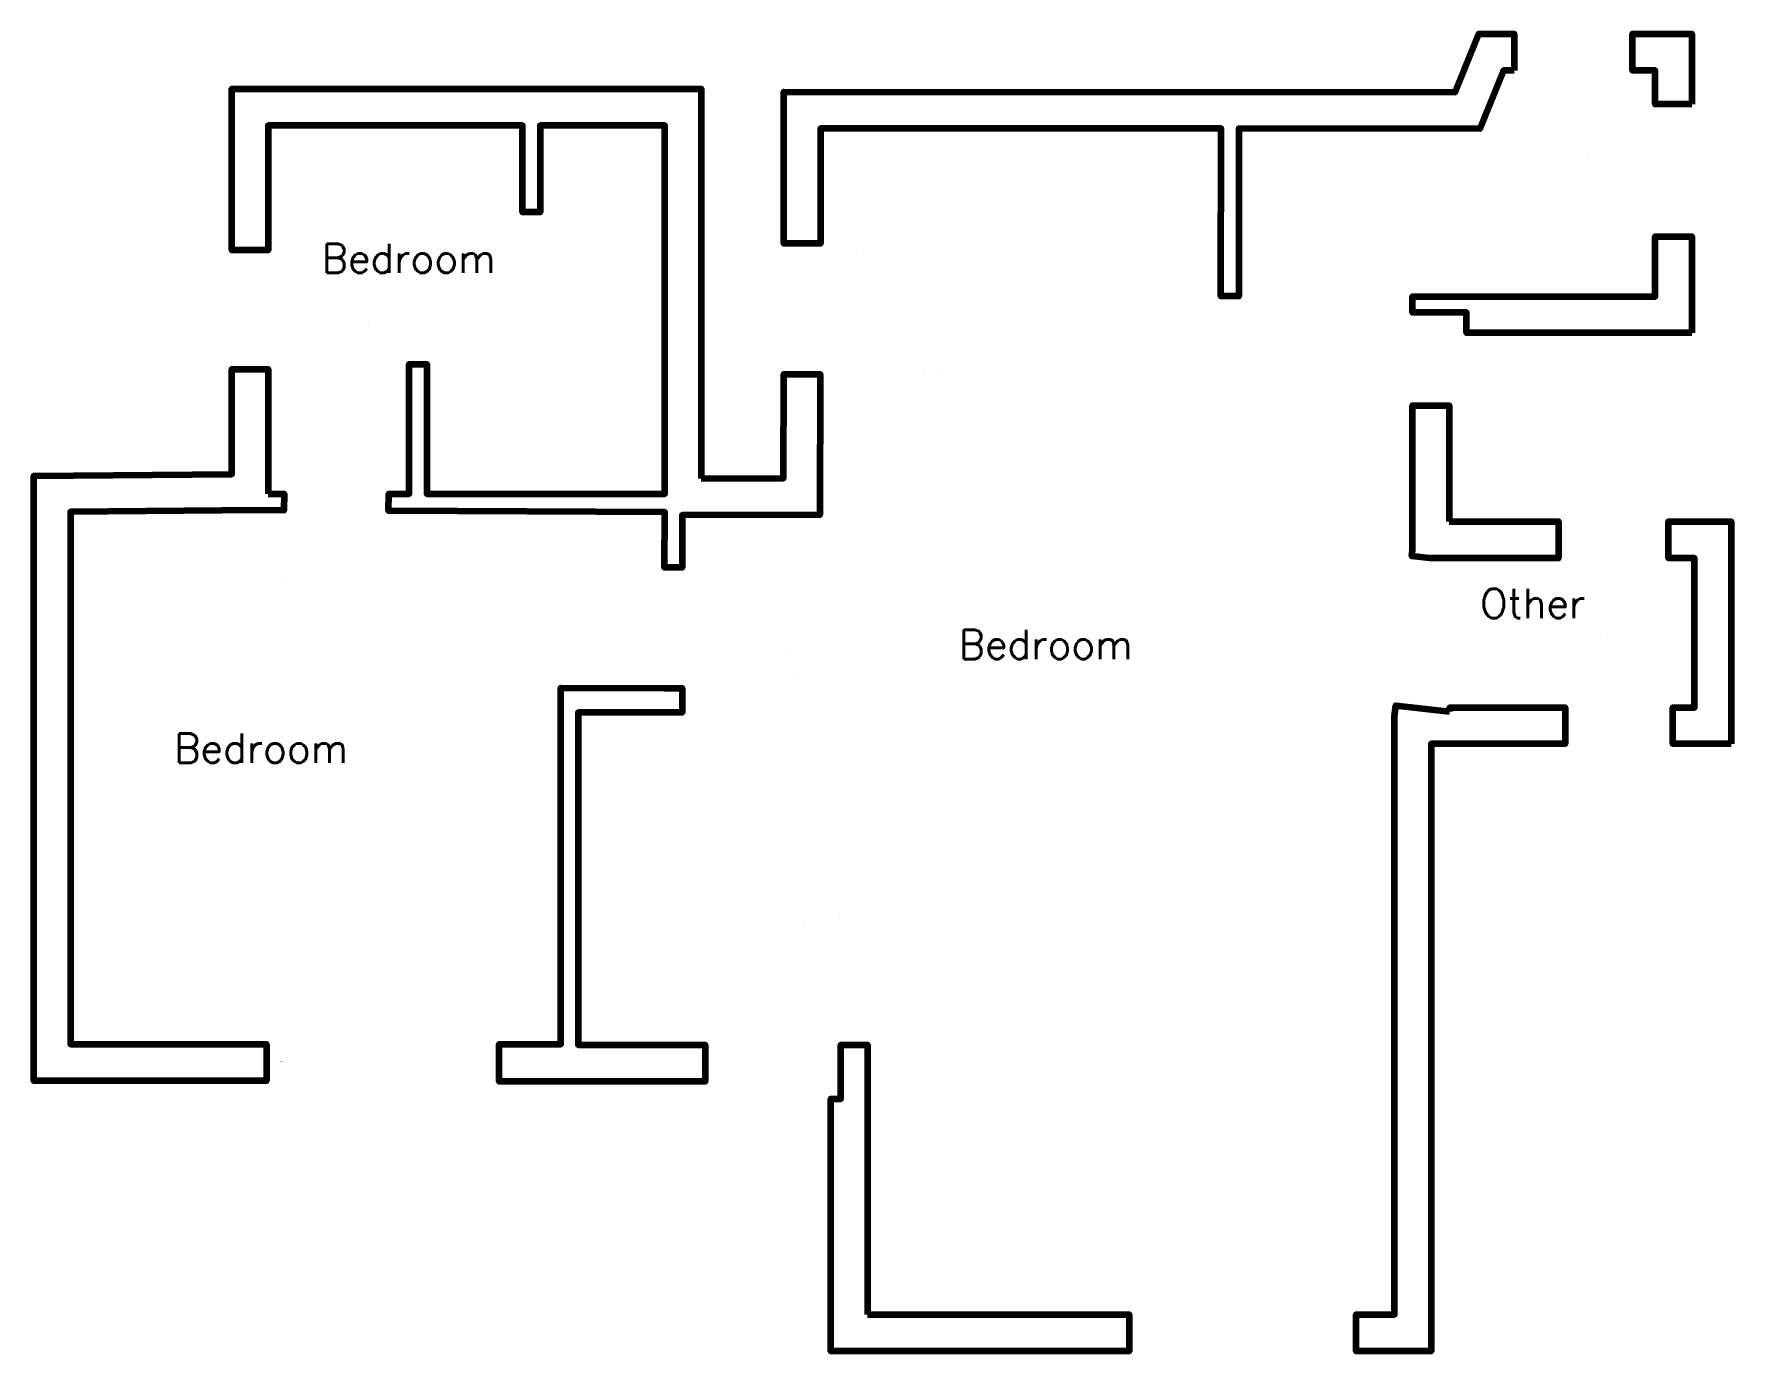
# Model space of a CAD drawing. Header units: feet. Extents: x -12.8 to 25.3, y -8.3 to 21.3.
import ezdxf
from ezdxf.enums import TextEntityAlignment as Align

# ---------------------------------------------------------------- set-up
doc = ezdxf.new("R2010")
doc.units = ezdxf.units.FT
doc.header["$LTSCALE"] = 32.808399
doc.header["$MEASUREMENT"] = 0
doc.layers.get('0').update_dxf_attribs({"linetype": 'CONTINUOUS', "lineweight": 100})
for name, color, linetype, lineweight in [('doors', 1, 'CONTINUOUS', 100), ('texts', 5, 'CONTINUOUS', 100), ('walls', 8, 'CONTINUOUS', 100), ('windows', 3, 'CONTINUOUS', 100)]:
    doc.layers.add(name, color=color, linetype=linetype, lineweight=lineweight)
doc.styles.get("Standard").update_dxf_attribs({"font": 'txt', "width": 0.75, "bigfont": 'bigfont.shx'})

# ---------------------------------------------------------------- blocks, each defined once
blk = doc.blocks.new('W-0-7')
at = {"color": 0}
for points, const_width in [([(-2124, 197), (-2548, 197)], 0.01), ([(-2548, 197), (-2548, 164)], 0.01), ([(-2124, 197), (-2548, 197)], 0.01), ([(-2526, 197), (-2548, 197)], 0.01), ([(-2548, 197), (-2548, 164)], 0.01), ([(-2548, 164), (-2548, 131)], 0.01), ([(-2548, 164), (-2548, 131)], 0.01), ([(-2548, 131), (-2548, 98)], 0.01), ([(-2548, 131), (-2548, 98)], 0.01), ([(-2548, 98), (-2548, 66)], 0.01), ([(-2548, 98), (-2548, 66)], 0.01), ([(-2548, 66), (-2548, 33)], 0.01), ([(-2548, 66), (-2548, 33)], 0.01), ([(-2548, 33), (-2548, 0)], 0.01), ([(-2548, 33), (-2548, 0)], 0.01), ([(-2548, 0), (-2548, -33)], 0.01), ([(-2548, 0), (-2548, -33)], 0.01), ([(-2505, 197), (-2526, 197)], 0.01), ([(-2483, 197), (-2505, 197)], 0.01), ([(-2461, 197), (-2483, 197)], 0.01), ([(-2439, 197), (-2461, 197)], 0.01), ([(-2417, 197), (-2439, 197)], 0.01), ([(-2395, 197), (-2417, 197)], 0.01), ([(-2373, 197), (-2395, 197)], 0.01), ([(-2352, 197), (-2373, 197)], 0.01), ([(-2330, 197), (-2352, 197)], 0.01), ([(-2308, 197), (-2330, 197)], 0.01), ([(-2286, 197), (-2308, 197)], 0.01), ([(-2286, 197), (-2286, 197)], 0.01), ([(-1699, 197), (-2124, 197)], 0.01), ([(-1699, 197), (-2124, 197)], 0.01), ([(-1274, 197), (-1699, 197)], 0.01), ([(-1274, 197), (-1699, 197)], 0.01), ([(-849, 197), (-1274, 197)], 0.01), ([(-849, 197), (-1274, 197)], 0.01), ([(-425, 197), (-849, 197)], 0.01), ([(-425, 197), (-849, 197)], 0.01), ([(0, 197), (-425, 197)], 0.01), ([(0, 197), (-425, 197)], 0.01), ([(-131, 66), (-131, 66)], 0.04), ([(-131, 66), (-109, 66)], 0.04), ([(-109, 66), (-87, 66)], 0.04), ([(-87, 66), (-66, 66)], 0.04), ([(-66, 66), (-44, 66)], 0.04), ([(-44, 66), (-22, 66)], 0.04), ([(-22, 66), (0, 66)], 0.04), ([(425, 197), (0, 197)], 0.01), ([(425, 197), (0, 197)], 0.01), ([(0, 66), (0, 66)], 0.01), ([(0, 66), (212, 66)], 0.01), ([(0, 66), (22, 66)], 0.04), ([(22, 66), (44, 66)], 0.04), ([(44, 66), (66, 66)], 0.04), ([(66, 66), (87, 66)], 0.04), ([(87, 66), (109, 66)], 0.04), ([(109, 66), (131, 66)], 0.04), ([(212, 66), (425, 66)], 0.01), ([(849, 197), (425, 197)], 0.01), ([(849, 197), (425, 197)], 0.01), ([(425, 66), (637, 66)], 0.01), ([(637, 66), (849, 66)], 0.01), ([(1274, 197), (849, 197)], 0.01), ([(1274, 197), (849, 197)], 0.01), ([(849, 66), (1062, 66)], 0.01), ([(1062, 66), (1274, 66)], 0.01), ([(1699, 197), (1274, 197)], 0.01), ([(1699, 197), (1274, 197)], 0.01), ([(1274, 66), (1487, 66)], 0.01), ([(1487, 66), (1699, 66)], 0.01), ([(2124, 197), (1699, 197)], 0.01), ([(2124, 197), (1699, 197)], 0.01), ([(1699, 66), (1911, 66)], 0.01), ([(1911, 66), (2124, 66)], 0.01), ([(2548, 197), (2124, 197)], 0.01), ([(2548, 197), (2124, 197)], 0.01), ([(2124, 66), (2336, 66)], 0.01), ([(2308, 197), (2286, 197)], 0.01), ([(2286, 66), (2286, 66)], 0.04), ([(2286, 66), (2308, 66)], 0.04), ([(2330, 197), (2308, 197)], 0.01), ([(2308, 66), (2330, 66)], 0.04), ([(2352, 197), (2330, 197)], 0.01), ([(2330, 66), (2352, 66)], 0.04), ([(2336, 66), (2548, 66)], 0.01), ([(2352, 66), (2373, 66)], 0.04), ([(2373, 197), (2352, 197)], 0.01), ([(2395, 197), (2373, 197)], 0.01), ([(2373, 66), (2395, 66)], 0.04), ([(2417, 197), (2395, 197)], 0.01), ([(2395, 66), (2417, 66)], 0.04), ([(2439, 197), (2417, 197)], 0.01), ([(2417, 66), (2439, 66)], 0.04), ([(2461, 197), (2439, 197)], 0.01), ([(2439, 66), (2461, 66)], 0.04), ([(2483, 197), (2461, 197)], 0.01), ([(2461, 66), (2483, 66)], 0.04), ([(2505, 197), (2483, 197)], 0.01), ([(2483, 66), (2505, 66)], 0.04), ([(2526, 197), (2505, 197)], 0.01), ([(2505, 66), (2526, 66)], 0.04), ([(2548, 197), (2526, 197)], 0.01), ([(2526, 66), (2548, 66)], 0.04), ([(2548, 164), (2548, 197)], 0.01), ([(2548, 197), (2548, 197)], 0.01), ([(2548, 164), (2548, 197)], 0.01), ([(2548, 131), (2548, 164)], 0.01), ([(2548, 131), (2548, 164)], 0.01), ([(2548, 98), (2548, 131)], 0.01), ([(2548, 98), (2548, 131)], 0.01), ([(2548, 66), (2548, 98)], 0.01), ([(2548, 66), (2548, 98)], 0.01), ([(2548, 33), (2548, 66)], 0.01), ([(2548, 33), (2548, 66)], 0.01), ([(2548, 0), (2548, 33)], 0.01), ([(2548, 0), (2548, 33)], 0.01), ([(2548, -33), (2548, 0)], 0.01), ([(2548, -33), (2548, 0)], 0.01), ([(-2548, -33), (-2548, -66)], 0.01), ([(-2548, -33), (-2548, -66)], 0.01), ([(-2548, -66), (-2548, -98)], 0.01), ([(-2548, -66), (-2548, -66)], 0.01), ([(-2548, -66), (-2336, -66)], 0.01), ([(-2548, -66), (-2548, -98)], 0.01), ([(-2548, -66), (-2548, -66)], 0.04), ([(-2548, -66), (-2526, -66)], 0.04), ([(-2548, -98), (-2548, -131)], 0.01), ([(-2548, -98), (-2548, -131)], 0.01), ([(-2548, -131), (-2548, -164)], 0.01), ([(-2548, -131), (-2548, -164)], 0.01), ([(-2548, -164), (-2548, -197)], 0.01), ([(-2548, -164), (-2548, -197)], 0.01), ([(-2548, -197), (-2548, -197)], 0.01), ([(-2548, -197), (-2124, -197)], 0.01), ([(-2548, -197), (-2548, -197)], 0.01), ([(-2548, -197), (-2548, -197)], 0.01), ([(-2548, -197), (-2548, -197)], 0.01), ([(-2548, -197), (-2124, -197)], 0.01), ([(-2548, -197), (-2526, -197)], 0.01), ([(-2526, -66), (-2505, -66)], 0.04), ([(-2526, -197), (-2505, -197)], 0.01), ([(-2505, -66), (-2483, -66)], 0.04), ([(-2505, -197), (-2483, -197)], 0.01), ([(-2483, -66), (-2461, -66)], 0.04), ([(-2483, -197), (-2461, -197)], 0.01), ([(-2461, -66), (-2439, -66)], 0.04), ([(-2461, -197), (-2439, -197)], 0.01), ([(-2439, -66), (-2417, -66)], 0.04), ([(-2439, -197), (-2417, -197)], 0.01), ([(-2417, -66), (-2395, -66)], 0.04), ([(-2417, -197), (-2395, -197)], 0.01), ([(-2395, -66), (-2373, -66)], 0.04), ([(-2395, -197), (-2373, -197)], 0.01), ([(-2373, -66), (-2352, -66)], 0.04), ([(-2373, -197), (-2352, -197)], 0.01), ([(-2352, -66), (-2330, -66)], 0.04), ([(-2352, -197), (-2330, -197)], 0.01), ([(-2336, -66), (-2124, -66)], 0.01), ([(-2330, -66), (-2308, -66)], 0.04), ([(-2330, -197), (-2308, -197)], 0.01), ([(-2308, -66), (-2286, -66)], 0.04), ([(-2308, -197), (-2286, -197)], 0.01), ([(-2124, -66), (-1911, -66)], 0.01), ([(-2124, -197), (-1699, -197)], 0.01), ([(-2124, -197), (-1699, -197)], 0.01), ([(-1911, -66), (-1699, -66)], 0.01), ([(-1699, -66), (-1487, -66)], 0.01), ([(-1699, -197), (-1274, -197)], 0.01), ([(-1699, -197), (-1274, -197)], 0.01), ([(-1487, -66), (-1274, -66)], 0.01), ([(-1274, -66), (-1062, -66)], 0.01), ([(-1274, -197), (-849, -197)], 0.01), ([(-1274, -197), (-849, -197)], 0.01), ([(-1062, -66), (-849, -66)], 0.01), ([(-849, -66), (-637, -66)], 0.01), ([(-849, -197), (-425, -197)], 0.01), ([(-849, -197), (-425, -197)], 0.01), ([(-637, -66), (-425, -66)], 0.01), ([(-425, -66), (-212, -66)], 0.01), ([(-425, -197), (0, -197)], 0.01), ([(-425, -197), (0, -197)], 0.01), ([(-212, -66), (0, -66)], 0.01), ([(-131, -66), (-131, -66)], 0.04), ([(-131, -66), (-109, -66)], 0.04), ([(-109, -66), (-87, -66)], 0.04), ([(-87, -66), (-66, -66)], 0.04), ([(-66, -66), (-44, -66)], 0.04), ([(-44, -66), (-22, -66)], 0.04), ([(-22, -66), (0, -66)], 0.04), ([(0, -66), (22, -66)], 0.04), ([(0, -197), (425, -197)], 0.01), ([(0, -197), (425, -197)], 0.01), ([(22, -66), (44, -66)], 0.04), ([(44, -66), (66, -66)], 0.04), ([(66, -66), (87, -66)], 0.04), ([(87, -66), (109, -66)], 0.04), ([(109, -66), (131, -66)], 0.04), ([(425, -197), (849, -197)], 0.01), ([(425, -197), (849, -197)], 0.01), ([(849, -197), (1274, -197)], 0.01), ([(849, -197), (1274, -197)], 0.01), ([(1274, -197), (1699, -197)], 0.01), ([(1274, -197), (1699, -197)], 0.01), ([(1699, -197), (2124, -197)], 0.01), ([(1699, -197), (2124, -197)], 0.01), ([(2124, -197), (2548, -197)], 0.01), ([(2124, -197), (2548, -197)], 0.01), ([(2286, -197), (2286, -197)], 0.01), ([(2286, -197), (2308, -197)], 0.01), ([(2308, -197), (2330, -197)], 0.01), ([(2330, -197), (2352, -197)], 0.01), ([(2352, -197), (2373, -197)], 0.01), ([(2373, -197), (2395, -197)], 0.01), ([(2395, -197), (2417, -197)], 0.01), ([(2417, -197), (2439, -197)], 0.01), ([(2439, -197), (2461, -197)], 0.01), ([(2461, -197), (2483, -197)], 0.01), ([(2483, -197), (2505, -197)], 0.01), ([(2505, -197), (2526, -197)], 0.01), ([(2526, -197), (2548, -197)], 0.01), ([(2548, -66), (2548, -33)], 0.01), ([(2548, -66), (2548, -33)], 0.01), ([(2548, -98), (2548, -66)], 0.01), ([(2548, -98), (2548, -66)], 0.01), ([(2548, -131), (2548, -98)], 0.01), ([(2548, -131), (2548, -98)], 0.01), ([(2548, -164), (2548, -131)], 0.01), ([(2548, -164), (2548, -131)], 0.01), ([(2548, -197), (2548, -164)], 0.01), ([(2548, -197), (2548, -164)], 0.01)]:
    blk.add_lwpolyline(points, dxfattribs=dict(at, const_width=const_width))
blk = doc.blocks.new('W-0-6')
at = {"color": 0, "const_width": 0.01}
for points in [[(-1524, -254), (-1524, 0)], [(1524, 0), (1497, -414)], [(1524, 0), (1524, 0)], [(-1524, -508), (-1524, -254)], [(-1524, -762), (-1524, -508)], [(-1524, -1016), (-1524, -762)], [(1497, -414), (1416, -811)], [(-1524, -1270), (-1524, -1016)], [(1416, -811), (1285, -1187)], [(-1524, -1524), (-1524, -1270)], [(-1524, -1779), (-1524, -1524)], [(1285, -1187), (1108, -1539)], [(-1524, -2033), (-1524, -1779)], [(889, -1863), (632, -2156)], [(1108, -1539), (889, -1863)], [(-1524, -2287), (-1524, -2033)], [(-1524, -2541), (-1524, -2287)], [(632, -2156), (339, -2414)], [(-1524, -2795), (-1524, -2541)], [(15, -2633), (-337, -2809)], [(339, -2414), (15, -2633)], [(-1524, -3049), (-1524, -2795)], [(-1111, -3021), (-1524, -3049)], [(-714, -2940), (-1111, -3021)], [(-337, -2809), (-714, -2940)]]:
    blk.add_lwpolyline(points, dxfattribs=at)
blk = doc.blocks.new('W-0-3')
at = {"color": 0, "const_width": 0.01}
for points in [[(-1356, -226), (-1356, 0)], [(1356, 0), (1331, -368)], [(1356, 0), (1356, 0)], [(-1356, -452), (-1356, -226)], [(1331, -368), (1259, -721)], [(-1356, -678), (-1356, -452)], [(-1356, -904), (-1356, -678)], [(1259, -721), (1143, -1056)], [(-1356, -1130), (-1356, -904)], [(-1356, -1356), (-1356, -1130)], [(1143, -1056), (986, -1369)], [(-1356, -1581), (-1356, -1356)], [(986, -1369), (791, -1657)], [(-1356, -1807), (-1356, -1581)], [(-1356, -2033), (-1356, -1807)], [(791, -1657), (562, -1917)], [(-1356, -2259), (-1356, -2033)], [(-1356, -2485), (-1356, -2259)], [(301, -2146), (13, -2341)], [(562, -1917), (301, -2146)], [(-1356, -2711), (-1356, -2485)], [(-635, -2614), (-988, -2686)], [(-300, -2498), (-635, -2614)], [(13, -2341), (-300, -2498)], [(-988, -2686), (-1356, -2711)]]:
    blk.add_lwpolyline(points, dxfattribs=at)
blk = doc.blocks.new('W-0-2')
at = {"color": 0, "const_width": 0.01}
for points in [[(-1469, -245), (-1469, 0)], [(1469, 0), (1442, -399)], [(1469, 0), (1469, 0)], [(-1469, -490), (-1469, -245)], [(-1469, -734), (-1469, -490)], [(-1469, -979), (-1469, -734)], [(1442, -399), (1364, -781)], [(-1469, -1224), (-1469, -979)], [(1238, -1144), (1068, -1483)], [(1364, -781), (1238, -1144)], [(-1469, -1469), (-1469, -1224)], [(-1469, -1713), (-1469, -1469)], [(1068, -1483), (857, -1795)], [(-1469, -1958), (-1469, -1713)], [(857, -1795), (609, -2077)], [(-1469, -2203), (-1469, -1958)], [(-1469, -2448), (-1469, -2203)], [(609, -2077), (326, -2325)], [(-1469, -2692), (-1469, -2448)], [(14, -2536), (-325, -2706)], [(326, -2325), (14, -2536)], [(-1469, -2937), (-1469, -2692)], [(-1070, -2910), (-1469, -2937)], [(-688, -2832), (-1070, -2910)], [(-325, -2706), (-688, -2832)]]:
    blk.add_lwpolyline(points, dxfattribs=at)
blk = doc.blocks.new('W-0-4')
at = {"color": 0, "const_width": 0.01}
for points in [[(-1329, -222), (-1329, 0)], [(1329, 0), (1305, -361)], [(1329, 0), (1329, 0)], [(-1329, -443), (-1329, -222)], [(1305, -361), (1234, -707)], [(-1329, -665), (-1329, -443)], [(-1329, -886), (-1329, -665)], [(1234, -707), (1121, -1035)], [(-1329, -1108), (-1329, -886)], [(-1329, -1329), (-1329, -1108)], [(1121, -1035), (967, -1342)], [(-1329, -1551), (-1329, -1329)], [(967, -1342), (776, -1625)], [(-1329, -1773), (-1329, -1551)], [(-1329, -1994), (-1329, -1773)], [(551, -1880), (296, -2105)], [(776, -1625), (551, -1880)], [(-1329, -2216), (-1329, -1994)], [(-1329, -2437), (-1329, -2216)], [(296, -2105), (13, -2296)], [(-1329, -2659), (-1329, -2437)], [(-969, -2635), (-1329, -2659)], [(-622, -2564), (-969, -2635)], [(-294, -2450), (-622, -2564)], [(13, -2296), (-294, -2450)]]:
    blk.add_lwpolyline(points, dxfattribs=at)
blk = doc.blocks.new('W-0-1')
at = {"color": 0, "const_width": 0.01}
for points in [[(-1488, 0), (-1488, 0)], [(-1488, 0), (-1465, -62)], [(-930, 0), (-953, -62)], [(-930, 0), (-930, 0)], [(930, 0), (930, 0)], [(930, 0), (953, -62)], [(1488, 0), (1465, -62)], [(1488, 0), (1488, 0)], [(-1465, -62), (-1442, -124)], [(-1442, -124), (-1418, -186)], [(-1418, -186), (-1395, -248)], [(-1395, -248), (-1372, -310)], [(-1372, -310), (-1349, -372)], [(-1349, -372), (-1325, -434)], [(-1070, -372), (-1093, -434)], [(-1046, -310), (-1070, -372)], [(-1023, -248), (-1046, -310)], [(-1000, -186), (-1023, -248)], [(-977, -124), (-1000, -186)], [(-953, -62), (-977, -124)], [(953, -62), (977, -124)], [(977, -124), (1000, -186)], [(1000, -186), (1023, -248)], [(1023, -248), (1046, -310)], [(1046, -310), (1070, -372)], [(1070, -372), (1093, -434)], [(1349, -372), (1325, -434)], [(1372, -310), (1349, -372)], [(1395, -248), (1372, -310)], [(1418, -186), (1395, -248)], [(1442, -124), (1418, -186)], [(1465, -62), (1442, -124)], [(-1325, -434), (-1302, -496)], [(-1302, -496), (-1279, -558)], [(-1279, -558), (-1256, -620)], [(-1256, -620), (-1232, -682)], [(-1232, -682), (-1209, -744)], [(-1186, -682), (-1209, -744)], [(-1163, -620), (-1186, -682)], [(-1139, -558), (-1163, -620)], [(-1116, -496), (-1139, -558)], [(-1093, -434), (-1116, -496)], [(1093, -434), (1116, -496)], [(1116, -496), (1139, -558)], [(1139, -558), (1163, -620)], [(1163, -620), (1186, -682)], [(1186, -682), (1209, -744)], [(1232, -682), (1209, -744)], [(1256, -620), (1232, -682)], [(1279, -558), (1256, -620)], [(1302, -496), (1279, -558)], [(1325, -434), (1302, -496)]]:
    blk.add_lwpolyline(points, dxfattribs=at)
blk = doc.blocks.new('W-0-5')
at = {"color": 0, "const_width": 0.01}
for points in [[(-1046, -174), (-1046, 0)], [(1046, 0), (1027, -284)], [(1046, 0), (1046, 0)], [(-1046, -349), (-1046, -174)], [(-1046, -523), (-1046, -349)], [(1027, -284), (972, -557)], [(-1046, -698), (-1046, -523)], [(-1046, -872), (-1046, -698)], [(972, -557), (882, -815)], [(-1046, -1046), (-1046, -872)], [(-1046, -1221), (-1046, -1046)], [(761, -1056), (610, -1279)], [(882, -815), (761, -1056)], [(-1046, -1395), (-1046, -1221)], [(-1046, -1570), (-1046, -1395)], [(434, -1480), (233, -1657)], [(610, -1279), (434, -1480)], [(-1046, -1744), (-1046, -1570)], [(-1046, -1918), (-1046, -1744)], [(10, -1807), (-232, -1928)], [(233, -1657), (10, -1807)], [(-1046, -2093), (-1046, -1918)], [(-762, -2074), (-1046, -2093)], [(-490, -2018), (-762, -2074)], [(-232, -1928), (-490, -2018)]]:
    blk.add_lwpolyline(points, dxfattribs=at)
blk = doc.blocks.new('W-1-1')
at = {"color": 0}
for points, const_width in [([(-2179, 197), (-2615, 197)], 0.01), ([(-2615, 197), (-2615, 164)], 0.01), ([(-2179, 197), (-2615, 197)], 0.01), ([(-2593, 197), (-2615, 197)], 0.01), ([(-2615, 197), (-2615, 164)], 0.01), ([(-2615, 164), (-2615, 131)], 0.01), ([(-2615, 164), (-2615, 131)], 0.01), ([(-2615, 131), (-2615, 98)], 0.01), ([(-2615, 131), (-2615, 98)], 0.01), ([(-2615, 98), (-2615, 66)], 0.01), ([(-2615, 98), (-2615, 66)], 0.01), ([(-2615, 66), (-2615, 33)], 0.01), ([(-2615, 66), (-2615, 33)], 0.01), ([(-2615, 33), (-2615, 0)], 0.01), ([(-2615, 33), (-2615, 0)], 0.01), ([(-2615, 0), (-2615, -33)], 0.01), ([(-2615, 0), (-2615, -33)], 0.01), ([(-2571, 197), (-2593, 197)], 0.01), ([(-2549, 197), (-2571, 197)], 0.01), ([(-2527, 197), (-2549, 197)], 0.01), ([(-2505, 197), (-2527, 197)], 0.01), ([(-2483, 197), (-2505, 197)], 0.01), ([(-2462, 197), (-2483, 197)], 0.01), ([(-2440, 197), (-2462, 197)], 0.01), ([(-2418, 197), (-2440, 197)], 0.01), ([(-2396, 197), (-2418, 197)], 0.01), ([(-2374, 197), (-2396, 197)], 0.01), ([(-2352, 197), (-2374, 197)], 0.01), ([(-2352, 197), (-2352, 197)], 0.01), ([(-1743, 197), (-2179, 197)], 0.01), ([(-1743, 197), (-2179, 197)], 0.01), ([(-1307, 197), (-1743, 197)], 0.01), ([(-1307, 197), (-1743, 197)], 0.01), ([(-872, 197), (-1307, 197)], 0.01), ([(-872, 197), (-1307, 197)], 0.01), ([(-436, 197), (-872, 197)], 0.01), ([(-436, 197), (-872, 197)], 0.01), ([(0, 197), (-436, 197)], 0.01), ([(0, 197), (-436, 197)], 0.01), ([(-131, 66), (-131, 66)], 0.04), ([(-131, 66), (-109, 66)], 0.04), ([(-109, 66), (-87, 66)], 0.04), ([(-87, 66), (-66, 66)], 0.04), ([(-66, 66), (-44, 66)], 0.04), ([(-44, 66), (-22, 66)], 0.04), ([(-22, 66), (0, 66)], 0.04), ([(436, 197), (0, 197)], 0.01), ([(436, 197), (0, 197)], 0.01), ([(0, 66), (0, 66)], 0.01), ([(0, 66), (218, 66)], 0.01), ([(0, 66), (22, 66)], 0.04), ([(22, 66), (44, 66)], 0.04), ([(44, 66), (66, 66)], 0.04), ([(66, 66), (87, 66)], 0.04), ([(87, 66), (109, 66)], 0.04), ([(109, 66), (131, 66)], 0.04), ([(218, 66), (436, 66)], 0.01), ([(872, 197), (436, 197)], 0.01), ([(872, 197), (436, 197)], 0.01), ([(436, 66), (654, 66)], 0.01), ([(654, 66), (872, 66)], 0.01), ([(1307, 197), (872, 197)], 0.01), ([(1307, 197), (872, 197)], 0.01), ([(872, 66), (1089, 66)], 0.01), ([(1089, 66), (1307, 66)], 0.01), ([(1743, 197), (1307, 197)], 0.01), ([(1743, 197), (1307, 197)], 0.01), ([(1307, 66), (1525, 66)], 0.01), ([(1525, 66), (1743, 66)], 0.01), ([(2179, 197), (1743, 197)], 0.01), ([(2179, 197), (1743, 197)], 0.01), ([(1743, 66), (1961, 66)], 0.01), ([(1961, 66), (2179, 66)], 0.01), ([(2615, 197), (2179, 197)], 0.01), ([(2615, 197), (2179, 197)], 0.01), ([(2179, 66), (2397, 66)], 0.01), ([(2374, 197), (2352, 197)], 0.01), ([(2352, 66), (2352, 66)], 0.04), ([(2352, 66), (2374, 66)], 0.04), ([(2396, 197), (2374, 197)], 0.01), ([(2374, 66), (2396, 66)], 0.04), ([(2418, 197), (2396, 197)], 0.01), ([(2396, 66), (2418, 66)], 0.04), ([(2397, 66), (2615, 66)], 0.01), ([(2440, 197), (2418, 197)], 0.01), ([(2418, 66), (2440, 66)], 0.04), ([(2462, 197), (2440, 197)], 0.01), ([(2440, 66), (2462, 66)], 0.04), ([(2483, 197), (2462, 197)], 0.01), ([(2462, 66), (2483, 66)], 0.04), ([(2505, 197), (2483, 197)], 0.01), ([(2483, 66), (2505, 66)], 0.04), ([(2527, 197), (2505, 197)], 0.01), ([(2505, 66), (2527, 66)], 0.04), ([(2549, 197), (2527, 197)], 0.01), ([(2527, 66), (2549, 66)], 0.04), ([(2571, 197), (2549, 197)], 0.01), ([(2549, 66), (2571, 66)], 0.04), ([(2593, 197), (2571, 197)], 0.01), ([(2571, 66), (2593, 66)], 0.04), ([(2615, 197), (2593, 197)], 0.01), ([(2593, 66), (2615, 66)], 0.04), ([(2615, 164), (2615, 197)], 0.01), ([(2615, 197), (2615, 197)], 0.01), ([(2615, 164), (2615, 197)], 0.01), ([(2615, 131), (2615, 164)], 0.01), ([(2615, 131), (2615, 164)], 0.01), ([(2615, 98), (2615, 131)], 0.01), ([(2615, 98), (2615, 131)], 0.01), ([(2615, 66), (2615, 98)], 0.01), ([(2615, 66), (2615, 98)], 0.01), ([(2615, 33), (2615, 66)], 0.01), ([(2615, 33), (2615, 66)], 0.01), ([(2615, 0), (2615, 33)], 0.01), ([(2615, 0), (2615, 33)], 0.01), ([(2615, -33), (2615, 0)], 0.01), ([(2615, -33), (2615, 0)], 0.01), ([(-2615, -33), (-2615, -66)], 0.01), ([(-2615, -33), (-2615, -66)], 0.01), ([(-2615, -66), (-2615, -98)], 0.01), ([(-2615, -66), (-2615, -66)], 0.01), ([(-2615, -66), (-2397, -66)], 0.01), ([(-2615, -66), (-2615, -98)], 0.01), ([(-2615, -66), (-2615, -66)], 0.04), ([(-2615, -66), (-2593, -66)], 0.04), ([(-2615, -98), (-2615, -131)], 0.01), ([(-2615, -98), (-2615, -131)], 0.01), ([(-2615, -131), (-2615, -164)], 0.01), ([(-2615, -131), (-2615, -164)], 0.01), ([(-2615, -164), (-2615, -197)], 0.01), ([(-2615, -164), (-2615, -197)], 0.01), ([(-2615, -197), (-2615, -197)], 0.01), ([(-2615, -197), (-2179, -197)], 0.01), ([(-2615, -197), (-2615, -197)], 0.01), ([(-2615, -197), (-2615, -197)], 0.01), ([(-2615, -197), (-2615, -197)], 0.01), ([(-2615, -197), (-2179, -197)], 0.01), ([(-2615, -197), (-2593, -197)], 0.01), ([(-2593, -66), (-2571, -66)], 0.04), ([(-2593, -197), (-2571, -197)], 0.01), ([(-2571, -66), (-2549, -66)], 0.04), ([(-2571, -197), (-2549, -197)], 0.01), ([(-2549, -66), (-2527, -66)], 0.04), ([(-2549, -197), (-2527, -197)], 0.01), ([(-2527, -66), (-2505, -66)], 0.04), ([(-2527, -197), (-2505, -197)], 0.01), ([(-2505, -66), (-2483, -66)], 0.04), ([(-2505, -197), (-2483, -197)], 0.01), ([(-2483, -66), (-2462, -66)], 0.04), ([(-2483, -197), (-2462, -197)], 0.01), ([(-2462, -66), (-2440, -66)], 0.04), ([(-2462, -197), (-2440, -197)], 0.01), ([(-2440, -66), (-2418, -66)], 0.04), ([(-2440, -197), (-2418, -197)], 0.01), ([(-2418, -66), (-2396, -66)], 0.04), ([(-2418, -197), (-2396, -197)], 0.01), ([(-2397, -66), (-2179, -66)], 0.01), ([(-2396, -66), (-2374, -66)], 0.04), ([(-2396, -197), (-2374, -197)], 0.01), ([(-2374, -66), (-2352, -66)], 0.04), ([(-2374, -197), (-2352, -197)], 0.01), ([(-2179, -66), (-1961, -66)], 0.01), ([(-2179, -197), (-1743, -197)], 0.01), ([(-2179, -197), (-1743, -197)], 0.01), ([(-1961, -66), (-1743, -66)], 0.01), ([(-1743, -66), (-1525, -66)], 0.01), ([(-1743, -197), (-1307, -197)], 0.01), ([(-1743, -197), (-1307, -197)], 0.01), ([(-1525, -66), (-1307, -66)], 0.01), ([(-1307, -66), (-1089, -66)], 0.01), ([(-1307, -197), (-872, -197)], 0.01), ([(-1307, -197), (-872, -197)], 0.01), ([(-1089, -66), (-872, -66)], 0.01), ([(-872, -66), (-654, -66)], 0.01), ([(-872, -197), (-436, -197)], 0.01), ([(-872, -197), (-436, -197)], 0.01), ([(-654, -66), (-436, -66)], 0.01), ([(-436, -66), (-218, -66)], 0.01), ([(-436, -197), (0, -197)], 0.01), ([(-436, -197), (0, -197)], 0.01), ([(-218, -66), (0, -66)], 0.01), ([(-131, -66), (-131, -66)], 0.04), ([(-131, -66), (-109, -66)], 0.04), ([(-109, -66), (-87, -66)], 0.04), ([(-87, -66), (-66, -66)], 0.04), ([(-66, -66), (-44, -66)], 0.04), ([(-44, -66), (-22, -66)], 0.04), ([(-22, -66), (0, -66)], 0.04), ([(0, -66), (22, -66)], 0.04), ([(0, -197), (436, -197)], 0.01), ([(0, -197), (436, -197)], 0.01), ([(22, -66), (44, -66)], 0.04), ([(44, -66), (66, -66)], 0.04), ([(66, -66), (87, -66)], 0.04), ([(87, -66), (109, -66)], 0.04), ([(109, -66), (131, -66)], 0.04), ([(436, -197), (872, -197)], 0.01), ([(436, -197), (872, -197)], 0.01), ([(872, -197), (1307, -197)], 0.01), ([(872, -197), (1307, -197)], 0.01), ([(1307, -197), (1743, -197)], 0.01), ([(1307, -197), (1743, -197)], 0.01), ([(1743, -197), (2179, -197)], 0.01), ([(1743, -197), (2179, -197)], 0.01), ([(2179, -197), (2615, -197)], 0.01), ([(2179, -197), (2615, -197)], 0.01), ([(2352, -197), (2352, -197)], 0.01), ([(2352, -197), (2374, -197)], 0.01), ([(2374, -197), (2396, -197)], 0.01), ([(2396, -197), (2418, -197)], 0.01), ([(2418, -197), (2440, -197)], 0.01), ([(2440, -197), (2462, -197)], 0.01), ([(2462, -197), (2483, -197)], 0.01), ([(2483, -197), (2505, -197)], 0.01), ([(2505, -197), (2527, -197)], 0.01), ([(2527, -197), (2549, -197)], 0.01), ([(2549, -197), (2571, -197)], 0.01), ([(2571, -197), (2593, -197)], 0.01), ([(2593, -197), (2615, -197)], 0.01), ([(2615, -66), (2615, -33)], 0.01), ([(2615, -66), (2615, -33)], 0.01), ([(2615, -98), (2615, -66)], 0.01), ([(2615, -98), (2615, -66)], 0.01), ([(2615, -131), (2615, -98)], 0.01), ([(2615, -131), (2615, -98)], 0.01), ([(2615, -164), (2615, -131)], 0.01), ([(2615, -164), (2615, -131)], 0.01), ([(2615, -197), (2615, -164)], 0.01), ([(2615, -197), (2615, -164)], 0.01)]:
    blk.add_lwpolyline(points, dxfattribs=dict(at, const_width=const_width))
blk = doc.blocks.new('W-1-0')
at = {"color": 0, "const_width": 0.01}
for points in [[(-1176, -196), (-1176, 0)], [(1176, 0), (1155, -319)], [(1176, 0), (1176, 0)], [(-1176, -392), (-1176, -196)], [(1155, -319), (1092, -626)], [(-1176, -588), (-1176, -392)], [(-1176, -784), (-1176, -588)], [(1092, -626), (992, -916)], [(-1176, -980), (-1176, -784)], [(-1176, -1176), (-1176, -980)], [(992, -916), (855, -1188)], [(-1176, -1373), (-1176, -1176)], [(-1176, -1569), (-1176, -1373)], [(686, -1438), (488, -1664)], [(855, -1188), (686, -1438)], [(-1176, -1765), (-1176, -1569)], [(-1176, -1961), (-1176, -1765)], [(262, -1863), (11, -2032)], [(488, -1664), (262, -1863)], [(-1176, -2157), (-1176, -1961)], [(-1176, -2353), (-1176, -2157)], [(-551, -2269), (-857, -2332)], [(-260, -2168), (-551, -2269)], [(11, -2032), (-260, -2168)], [(-857, -2332), (-1176, -2353)]]:
    blk.add_lwpolyline(points, dxfattribs=at)
blk = doc.blocks.new('W-2-0')
at = {"color": 0, "const_width": 0.01}
for points in [[(-1236, -206), (-1236, 0)], [(1236, 0), (1213, -336)], [(1236, 0), (1236, 0)], [(-1236, -412), (-1236, -206)], [(1213, -336), (1148, -657)], [(-1236, -618), (-1236, -412)], [(-1236, -824), (-1236, -618)], [(1148, -657), (1042, -962)], [(-1236, -1030), (-1236, -824)], [(-1236, -1236), (-1236, -1030)], [(1042, -962), (899, -1248)], [(-1236, -1442), (-1236, -1236)], [(-1236, -1648), (-1236, -1442)], [(721, -1511), (512, -1748)], [(899, -1248), (721, -1511)], [(-1236, -1854), (-1236, -1648)], [(-1236, -2060), (-1236, -1854)], [(512, -1748), (275, -1957)], [(-1236, -2266), (-1236, -2060)], [(-1236, -2472), (-1236, -2266)], [(-274, -2278), (-579, -2384)], [(12, -2135), (-274, -2278)], [(275, -1957), (12, -2135)], [(-900, -2449), (-1236, -2472)], [(-579, -2384), (-900, -2449)]]:
    blk.add_lwpolyline(points, dxfattribs=at)
blk = doc.blocks.new('W-2-1')
at = {"color": 0, "const_width": 0.01}
for points in [[(-1211, -202), (-1211, 0)], [(1211, 0), (1189, -329)], [(1211, 0), (1211, 0)], [(-1211, -404), (-1211, -202)], [(1189, -329), (1124, -644)], [(-1211, -605), (-1211, -404)], [(-1211, -807), (-1211, -605)], [(1124, -644), (1021, -943)], [(-1211, -1009), (-1211, -807)], [(-1211, -1211), (-1211, -1009)], [(1021, -943), (880, -1223)], [(-1211, -1413), (-1211, -1211)], [(-1211, -1615), (-1211, -1413)], [(706, -1480), (502, -1713)], [(880, -1223), (706, -1480)], [(-1211, -1816), (-1211, -1615)], [(-1211, -2018), (-1211, -1816)], [(502, -1713), (269, -1917)], [(-1211, -2220), (-1211, -2018)], [(-1211, -2422), (-1211, -2220)], [(-268, -2232), (-567, -2335)], [(12, -2091), (-268, -2232)], [(269, -1917), (12, -2091)], [(-882, -2400), (-1211, -2422)], [(-567, -2335), (-882, -2400)]]:
    blk.add_lwpolyline(points, dxfattribs=at)
blk = doc.blocks.new('W-3-0')
at = {"color": 0, "const_width": 0.01}
for points in [[(-1335, -222), (-1335, 0)], [(1335, 0), (1310, -362)], [(1335, 0), (1335, 0)], [(-1335, -445), (-1335, -222)], [(1310, -362), (1239, -710)], [(-1335, -667), (-1335, -445)], [(-1335, -890), (-1335, -667)], [(1239, -710), (1125, -1039)], [(-1335, -1112), (-1335, -890)], [(-1335, -1335), (-1335, -1112)], [(1125, -1039), (970, -1348)], [(-1335, -1557), (-1335, -1335)], [(970, -1348), (779, -1632)], [(-1335, -1780), (-1335, -1557)], [(-1335, -2002), (-1335, -1780)], [(553, -1888), (297, -2113)], [(779, -1632), (553, -1888)], [(-1335, -2225), (-1335, -2002)], [(-1335, -2447), (-1335, -2225)], [(297, -2113), (13, -2305)], [(-1335, -2670), (-1335, -2447)], [(-972, -2645), (-1335, -2670)], [(-625, -2574), (-972, -2645)], [(-295, -2460), (-625, -2574)], [(13, -2305), (-295, -2460)]]:
    blk.add_lwpolyline(points, dxfattribs=at)

msp = doc.modelspace()

# ---------------------------------------------------------------- linework, layer by layer
at = {"layer": 'walls'}
for points in [[(20.463, 20.466), (20.223, 20.466), (19.695, 19.157), (14.281, 19.16), (14.278, 15.394), (13.881, 15.394), (13.885, 19.16), (4.885, 19.163), (4.882, 16.581), (4.062, 16.581), (4.065, 19.984), (19.144, 19.977), (19.672, 21.286), (20.463, 21.286)], [(24.455, 19.708), (23.635, 19.708), (23.635, 20.466), (23.123, 20.466), (23.123, 21.286), (24.455, 21.286)], [(2.208, 11.299), (4.055, 11.302), (4.058, 13.645), (4.875, 13.642), (4.872, 10.482), (1.775, 10.476), (1.775, 9.301), (1.381, 9.301), (1.385, 10.538), (-4.816, 10.571), (-4.813, 10.955), (-4.357, 10.955), (-4.357, 13.868), (-3.96, 13.868), (-3.96, 10.955), (1.388, 10.955), (1.388, 19.232), (-1.414, 19.232), (-1.414, 17.28), (-1.811, 17.28), (-1.811, 19.232), (-7.52, 19.232), (-7.52, 16.427), (-8.34, 16.427), (-8.34, 20.052), (2.208, 20.052)], [(24.455, 14.567), (19.396, 14.567), (19.396, 15.03), (18.182, 15.03), (18.182, 15.387), (23.635, 15.387), (23.635, 16.732), (24.455, 16.732)], [(-7.52, 10.955), (-7.165, 10.955), (-7.169, 10.581), (-7.717, 10.584), (-11.962, 10.545), (-11.962, -1.414), (-7.562, -1.414), (-7.562, -2.234), (-12.782, -2.234), (-12.782, 11.355), (-8.34, 11.398), (-8.34, 13.757), (-7.52, 13.757)], [(19.003, 10.331), (21.463, 10.331), (21.463, 9.511), (18.563, 9.511), (18.169, 9.554), (18.182, 9.688), (18.182, 12.936), (19.003, 12.936)], [(25.338, 5.335), (24.032, 5.335), (24.032, 6.155), (24.518, 6.155), (24.518, 9.511), (23.934, 9.511), (23.934, 10.331), (25.338, 10.331)], [(1.375, 6.588), (1.775, 6.588), (1.775, 6.043), (-0.558, 6.043), (-0.558, -1.427), (2.297, -1.427), (2.297, -2.247), (-2.333, -2.247), (-2.333, -1.414), (-0.951, -1.414), (-0.948, 6.444), (-0.948, 6.591)], [(19.012, 6.066), (19.022, 6.155), (21.608, 6.155), (21.608, 5.335), (18.599, 5.335), (18.599, -8.307), (16.916, -8.307), (16.916, -7.487), (17.779, -7.487), (17.779, 5.948), (17.805, 6.198)], [(5.938, -7.487), (11.821, -7.487), (11.821, -8.307), (5.118, -8.307), (5.118, -2.641), (5.344, -2.641), (5.344, -1.427), (5.938, -1.427)]]:
    msp.add_lwpolyline(points, close=True, dxfattribs=at)

# ---------------------------------------------------------------- block references
at = {"layer": 'doors', "xscale": 0.001, "yscale": 0.001}
for name, p in [('W-0-4', (21.795, 20.666)), ('W-2-0', (22.7, 9.709))]:
    msp.add_blockref(name, p, dxfattribs=at)
for name, p, rotation in [('W-0-1', (23.834, 18.222), -90), ('W-3-0', (-7.718, 15.094), 89.99954586), ('W-0-2', (4.684, 15.114), 89.92618062), ('W-0-5', (18.38, 13.984), -90), ('W-1-0', (-5.992, 10.774), -0.29666878), ('W-0-3', (1.579, 7.945), 89.9995761), ('W-2-1', (22.821, 5.96), -180), ('W-0-6', (3.821, -1.627), -180)]:
    msp.add_blockref(name, p, dxfattribs=dict(at, rotation=rotation))
at = {"layer": 'windows', "xscale": 0.001, "yscale": 0.001}
for name, p, rotation in [('W-1-1', (-4.948, -1.612), 179.9906103), ('W-0-7', (14.37, -7.686), 179.99984123)]:
    msp.add_blockref(name, p, dxfattribs=dict(at, rotation=rotation))

# ---------------------------------------------------------------- texts
at = {"layer": 'texts'}
for s, p in [('Bedroom', (-4.365, 16.243)), ('Other', (20.882, 8.491)), ('Bedroom', (9.944, 7.569)), ('Bedroom', (-7.676, 5.237))]:
    msp.add_text(s, height=0.6562, dxfattribs=at).set_placement(p, align=Align.MIDDLE_CENTER)

doc.saveas('drawing.dxf')
